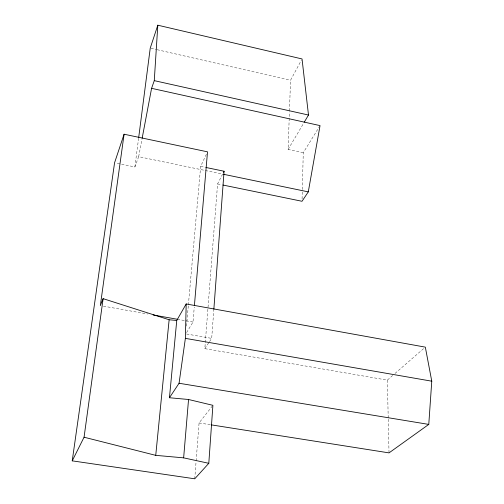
<?xml version="1.0" encoding="UTF-8"?>
<svg xmlns="http://www.w3.org/2000/svg" width="504" height="504" viewBox="0 0 504 504"><rect width="100%" height="100%" fill="white"/><g stroke="black" fill="none" stroke-linecap="round" stroke-linejoin="round"><path stroke-width="0.38" stroke-dasharray="2.52 1.89" d="M302.079 198.929L302.299 190.31M302.324 189.523L303.269 152.706L319.631 126.271M303.269 152.706L288.105 149.442L289.435 111.712M289.46 110.924L290.543 80.262L301.304 60.304M209.551 341.599L211.693 338.392L213.791 310.143M194.746 478.8L196.069 461.733M196.125 460.958L199.074 422.938L212.423 405.928M392.679 375.486L387.337 380.129L204.826 348.661L217.583 183.935L222.617 174.094L138.669 156.675L134.896 166.956L116.071 163.088M186.612 332.558L193.001 322.037L194.267 307.131M186.505 326.044L188.313 305.695M188.383 304.907L200.668 166.37L206.533 153.915M134.896 166.956L138.606 138.216M138.669 156.675L142.008 139.01M288.105 149.442L303.893 122.787M204.826 348.661L209.116 342.241M395.054 373.426L424.733 347.653M199.074 422.938L210.703 424.771M186.575 334.001L211.693 338.392M103.396 306.155L147.779 314.017M177.433 319.278L193.001 322.037M217.583 183.935L221.42 184.722M200.668 166.37L205.197 167.315M151.011 48.296L156.372 49.524M157.141 49.701L290.543 80.262M387.337 380.129L388.231 418.459M388.244 419.246L389.025 452.882"/><path stroke-width="0.76" d="M194.405 305.563L207.509 151.836L124.091 134.215L114.566 162.779L72.23 460.851L194.746 478.8L208.801 463.308L212.902 405.323L188.546 399.496L169.451 397.744L179.059 383.254L185.377 338.367L186.19 303.956L425.326 347.136L431.771 381.188L428.778 424.406L389.025 452.882L211.478 424.897M142.153 138.241L151.584 88.32L154.274 80.646L157.809 25.2L302.035 58.943L308.492 115.032L304.29 122.126M213.847 309.355L224.072 171.24L205.953 167.473M208.801 463.308L183.639 457.853L188.546 399.496M169.451 397.744L176.753 320.475L186.19 303.956M183.639 457.853L155.742 455.351L169.136 319.757L103.118 298.658L100.334 305.613L124.091 134.215M138.707 137.441L150.242 48.119L157.809 25.2M72.23 460.851L84.061 437.214L103.118 298.658M222.957 185.037L302.022 201.279L308.291 191.873L320.04 125.609L151.584 88.32M223.493 172.381L224.072 171.24M169.136 319.757L176.753 320.475M179.059 383.254L428.778 424.406M185.377 338.367L431.771 381.188M153.14 314.969L177.433 319.278M223.379 174.252L308.291 191.873M154.274 80.646L308.492 115.032M84.061 437.214L155.742 455.351"/></g></svg>
